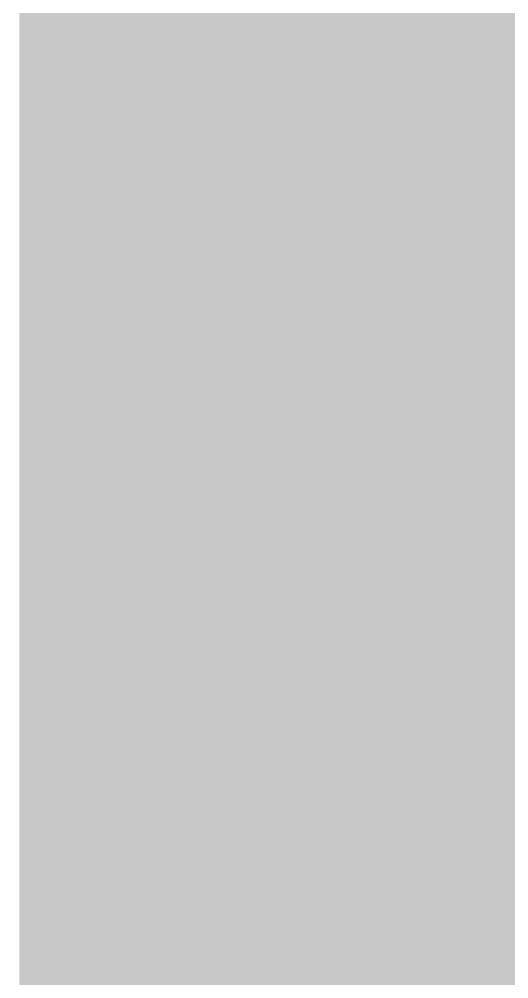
# Model space of a CAD drawing. Header units: inches. Extents: x 81 to 2201, y -595 to 378.
# Drawn here: x 232.2 to 334.4, y -27.8 to 172.6 of the extents above; entities that cross this region are included whole.
import ezdxf

# ---------------------------------------------------------------- set-up
doc = ezdxf.new("R2010")
doc.units = ezdxf.units.IN
doc.header["$MEASUREMENT"] = 0
doc.layers.add('A-DETL-GENF', color=92, linetype='Continuous', lineweight=9)

msp = doc.modelspace()

# ---------------------------------------------------------------- hatches: boundary and pattern name
at = {"layer": 'A-DETL-GENF'}
h = msp.add_hatch(color=9, dxfattribs=at)
h.paths.add_polyline_path([(587.73, -380.32), (591.9, -366.56), (591.9, -307.17), (491.65, -307.17), (491.65, -95.21), (372.53, -95.21), (372.53, -21.59), (380.22, -21.59), (380.22, -89.21), (587.81, -89.21), (587.81, 373.07), (466.66, 373.07), (466.66, 359.53), (448.43, 359.53), (448.43, 228.53), (493.83, 228.53), (530.89, 277.77), (533.71, 275.65), (495.57, 225.03), (448.43, 225.03), (448.43, 29.79), (424.43, 29.79), (424.43, 38.29), (381.43, 38.29), (381.43, 29.79), (357.43, 29.79), (357.43, 41.79), (444.93, 41.79), (444.93, 137.79), (424.43, 137.79), (424.43, 142), (381.43, 142), (381.43, 137.79), (360.28, 137.79), (360.28, 110.79), (346.53, 110.79), (346.53, 176.79), (360.28, 176.79), (360.28, 149.79), (381.43, 149.79), (381.43, 145.29), (424.43, 145.29), (424.43, 149.79), (444.93, 149.79), (444.93, 245.91), (360.28, 245.91), (360.28, 218.79), (346.53, 218.79), (346.53, 278.79), (360.28, 278.79), (360.28, 249.19), (444.93, 249.19), (444.93, 349.79), (360.28, 349.79), (360.28, 320.79), (346.53, 320.79), (346.53, 373.07), (232.16, 373.07), (232.16, -319.17), (419.49, -319.17), (419.49, -343.99), (440.81, -347.02), (462.07, -350.49), (483.25, -354.39), (504.35, -358.72), (525.35, -363.48), (546.26, -368.67), (567.05, -374.28)], flags=0)
h.paths.add_polyline_path([(353.72, -21.59), (346.53, -21.59), (346.53, 68.79), (353.72, 68.79), (353.72, 29.79)], flags=0)
h.paths.add_polyline_path([(461.19, 363.03), (461.19, 373.07), (359.19, 373.07), (359.19, 363.03), (448.43, 363.03)], flags=0)

doc.saveas('drawing.dxf')
